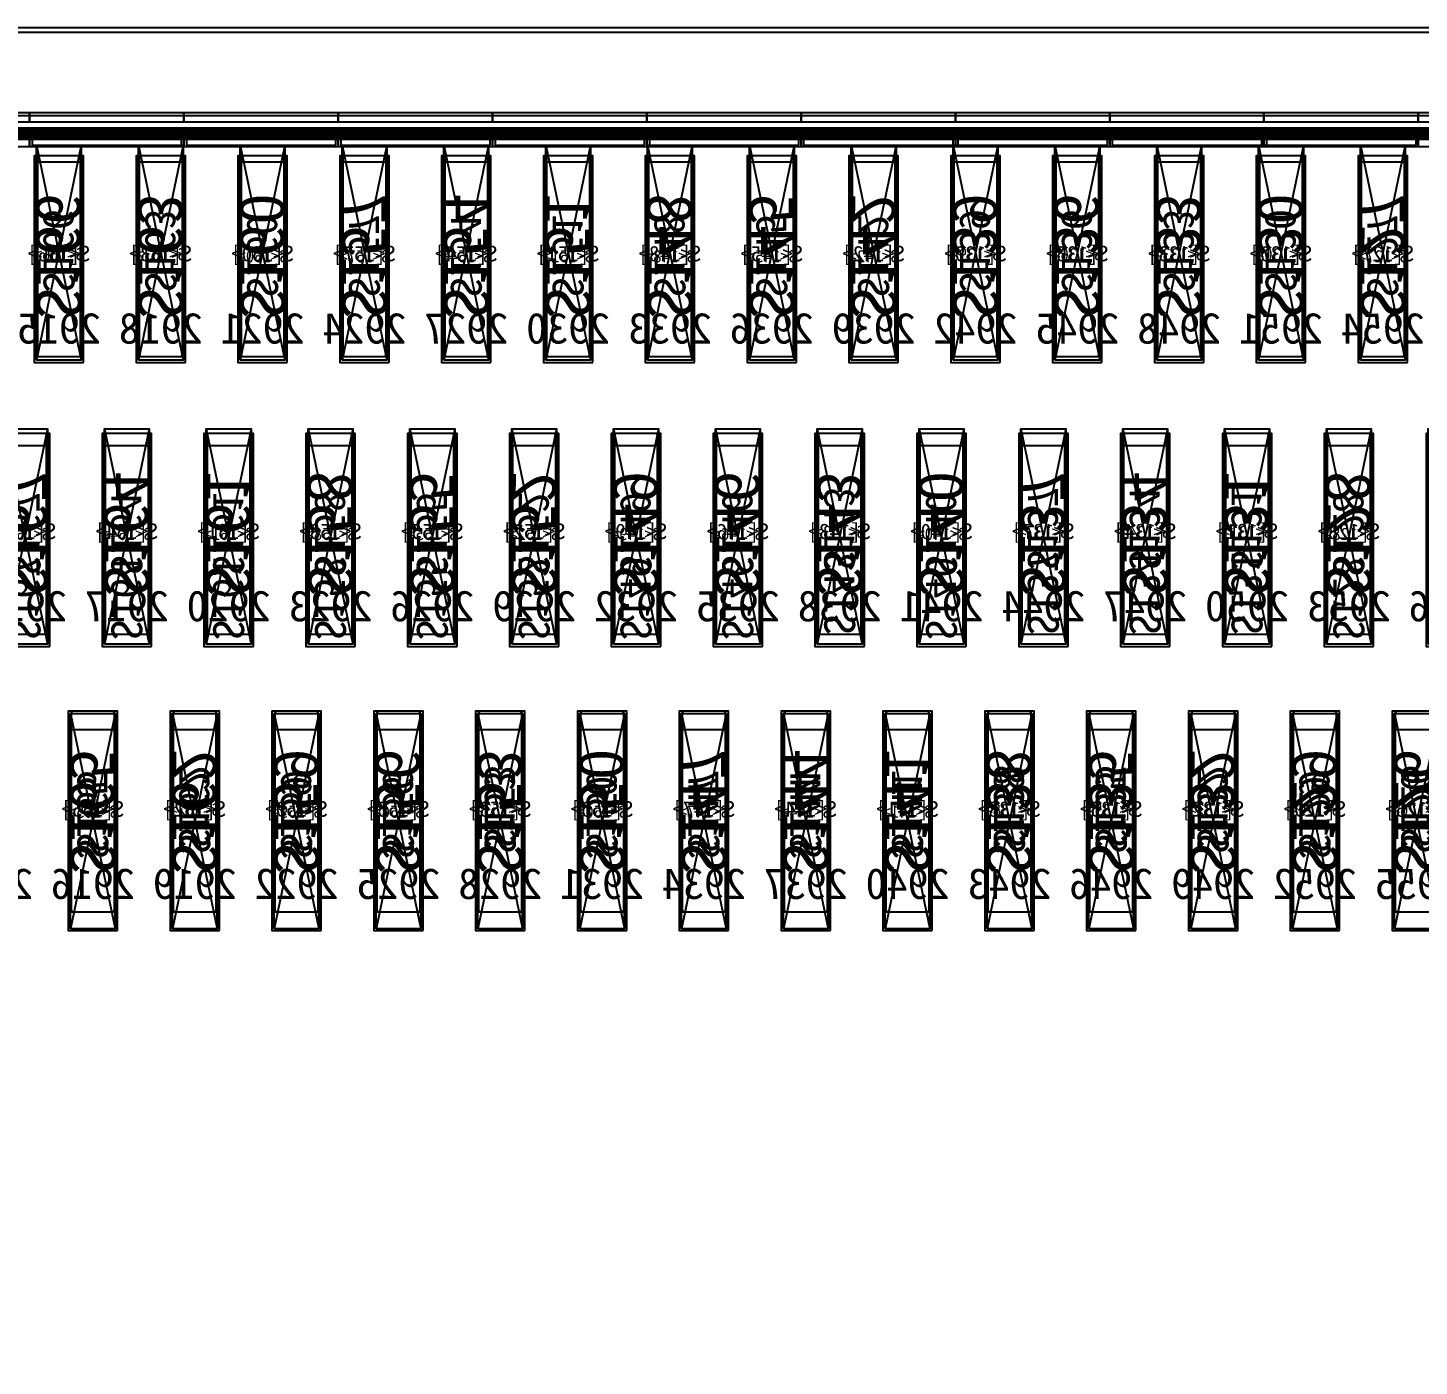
# Model space of a CAD drawing. Header units: millimetres. Extents: x 427 to 2444, y 137 to 817.
# Drawn here: x 1147.3462 to 1147.7971, y 301.2176 to 301.6514 of the extents above; entities that cross this region are included whole.
import ezdxf
from ezdxf.enums import TextEntityAlignment as Align

# ---------------------------------------------------------------- set-up
doc = ezdxf.new("R2010")
doc.units = ezdxf.units.MM
for name, color, linetype in [('L0', 211, 'Continuous'), ('L102', 91, 'Continuous'), ('L114', 213, 'Continuous'), ('L240', 60, 'Continuous'), ('L241', 200, 'Continuous'), ('L242', 51, 'Continuous'), ('L245', 53, 'Continuous'), ('L246', 93, 'Continuous'), ('L247', 13, 'Continuous'), ('L59', 140, 'Continuous'), ('L63', 4, 'Continuous'), ('L98', 150, 'Continuous')]:
    doc.layers.add(name, color=color, linetype=linetype)
doc.styles.add('txt', font='simhei.ttf')

# ---------------------------------------------------------------- blocks, each defined once
blk = doc.blocks.new('HX8394_F_PAD')
at = {"layer": 'L0'}
blk.add_lwpolyline([(-13.86, -0.4025), (-13.86, 0.4025), (13.86, 0.4025), (13.86, -0.4025), (-13.86, -0.4025)], close=True, dxfattribs=at)
at = {"layer": 'L241'}
blk.add_lwpolyline([(-13.9, -0.435), (-13.9, 0.435), (13.9, 0.435), (13.9, -0.435), (-13.9, -0.435)], close=True, dxfattribs=at)
at = {"layer": 'L242'}
for points in [[(-12.145, 0.3285), (-12.1465, 0.33), (-12.1465, 0.392), (-12.145, 0.3935), (-12.132, 0.3935), (-12.1305, 0.392), (-12.1305, 0.33), (-12.132, 0.3285), (-12.145, 0.3285)], [(-12.112, 0.3285), (-12.1135, 0.33), (-12.1135, 0.392), (-12.112, 0.3935), (-12.099, 0.3935), (-12.0975, 0.392), (-12.0975, 0.33), (-12.099, 0.3285), (-12.112, 0.3285)], [(-12.079, 0.3285), (-12.0805, 0.33), (-12.0805, 0.392), (-12.079, 0.3935), (-12.066, 0.3935), (-12.0645, 0.392), (-12.0645, 0.33), (-12.066, 0.3285), (-12.079, 0.3285)], [(-12.046, 0.3285), (-12.0475, 0.33), (-12.0475, 0.392), (-12.046, 0.3935), (-12.033, 0.3935), (-12.0315, 0.392), (-12.0315, 0.33), (-12.033, 0.3285), (-12.046, 0.3285)], [(-12.013, 0.3285), (-12.0145, 0.33), (-12.0145, 0.392), (-12.013, 0.3935), (-12, 0.3935), (-11.9985, 0.392), (-11.9985, 0.33), (-12, 0.3285), (-12.013, 0.3285)], [(-11.98, 0.3285), (-11.9815, 0.33), (-11.9815, 0.392), (-11.98, 0.3935), (-11.967, 0.3935), (-11.9655, 0.392), (-11.9655, 0.33), (-11.967, 0.3285), (-11.98, 0.3285)], [(-11.947, 0.3285), (-11.9485, 0.33), (-11.9485, 0.392), (-11.947, 0.3935), (-11.934, 0.3935), (-11.9325, 0.392), (-11.9325, 0.33), (-11.934, 0.3285), (-11.947, 0.3285)], [(-11.914, 0.3285), (-11.9155, 0.33), (-11.9155, 0.392), (-11.914, 0.3935), (-11.901, 0.3935), (-11.8995, 0.392), (-11.8995, 0.33), (-11.901, 0.3285), (-11.914, 0.3285)], [(-11.881, 0.3285), (-11.8825, 0.33), (-11.8825, 0.392), (-11.881, 0.3935), (-11.868, 0.3935), (-11.8665, 0.392), (-11.8665, 0.33), (-11.868, 0.3285), (-11.881, 0.3285)], [(-11.848, 0.3285), (-11.8495, 0.33), (-11.8495, 0.392), (-11.848, 0.3935), (-11.835, 0.3935), (-11.8335, 0.392), (-11.8335, 0.33), (-11.835, 0.3285), (-11.848, 0.3285)], [(-11.815, 0.3285), (-11.8165, 0.33), (-11.8165, 0.392), (-11.815, 0.3935), (-11.802, 0.3935), (-11.8005, 0.392), (-11.8005, 0.33), (-11.802, 0.3285), (-11.815, 0.3285)], [(-11.782, 0.3285), (-11.7835, 0.33), (-11.7835, 0.392), (-11.782, 0.3935), (-11.769, 0.3935), (-11.7675, 0.392), (-11.7675, 0.33), (-11.769, 0.3285), (-11.782, 0.3285)], [(-11.749, 0.3285), (-11.7505, 0.33), (-11.7505, 0.392), (-11.749, 0.3935), (-11.736, 0.3935), (-11.7345, 0.392), (-11.7345, 0.33), (-11.736, 0.3285), (-11.749, 0.3285)], [(-11.716, 0.3285), (-11.7175, 0.33), (-11.7175, 0.392), (-11.716, 0.3935), (-11.703, 0.3935), (-11.7015, 0.392), (-11.7015, 0.33), (-11.703, 0.3285), (-11.716, 0.3285)], [(-12.134, 0.2385), (-12.1355, 0.24), (-12.1355, 0.302), (-12.134, 0.3035), (-12.121, 0.3035), (-12.1195, 0.302), (-12.1195, 0.24), (-12.121, 0.2385), (-12.134, 0.2385)], [(-12.101, 0.2385), (-12.1025, 0.24), (-12.1025, 0.302), (-12.101, 0.3035), (-12.088, 0.3035), (-12.0865, 0.302), (-12.0865, 0.24), (-12.088, 0.2385), (-12.101, 0.2385)], [(-12.068, 0.2385), (-12.0695, 0.24), (-12.0695, 0.302), (-12.068, 0.3035), (-12.055, 0.3035), (-12.0535, 0.302), (-12.0535, 0.24), (-12.055, 0.2385), (-12.068, 0.2385)], [(-12.035, 0.2385), (-12.0365, 0.24), (-12.0365, 0.302), (-12.035, 0.3035), (-12.022, 0.3035), (-12.0205, 0.302), (-12.0205, 0.24), (-12.022, 0.2385), (-12.035, 0.2385)], [(-12.002, 0.2385), (-12.0035, 0.24), (-12.0035, 0.302), (-12.002, 0.3035), (-11.989, 0.3035), (-11.9875, 0.302), (-11.9875, 0.24), (-11.989, 0.2385), (-12.002, 0.2385)], [(-11.969, 0.2385), (-11.9705, 0.24), (-11.9705, 0.302), (-11.969, 0.3035), (-11.956, 0.3035), (-11.9545, 0.302), (-11.9545, 0.24), (-11.956, 0.2385), (-11.969, 0.2385)], [(-11.936, 0.2385), (-11.9375, 0.24), (-11.9375, 0.302), (-11.936, 0.3035), (-11.923, 0.3035), (-11.9215, 0.302), (-11.9215, 0.24), (-11.923, 0.2385), (-11.936, 0.2385)], [(-11.903, 0.2385), (-11.9045, 0.24), (-11.9045, 0.302), (-11.903, 0.3035), (-11.89, 0.3035), (-11.8885, 0.302), (-11.8885, 0.24), (-11.89, 0.2385), (-11.903, 0.2385)], [(-11.87, 0.2385), (-11.8715, 0.24), (-11.8715, 0.302), (-11.87, 0.3035), (-11.857, 0.3035), (-11.8555, 0.302), (-11.8555, 0.24), (-11.857, 0.2385), (-11.87, 0.2385)], [(-11.837, 0.2385), (-11.8385, 0.24), (-11.8385, 0.302), (-11.837, 0.3035), (-11.824, 0.3035), (-11.8225, 0.302), (-11.8225, 0.24), (-11.824, 0.2385), (-11.837, 0.2385)], [(-11.804, 0.2385), (-11.8055, 0.24), (-11.8055, 0.302), (-11.804, 0.3035), (-11.791, 0.3035), (-11.7895, 0.302), (-11.7895, 0.24), (-11.791, 0.2385), (-11.804, 0.2385)], [(-11.771, 0.2385), (-11.7725, 0.24), (-11.7725, 0.302), (-11.771, 0.3035), (-11.758, 0.3035), (-11.7565, 0.302), (-11.7565, 0.24), (-11.758, 0.2385), (-11.771, 0.2385)], [(-11.738, 0.2385), (-11.7395, 0.24), (-11.7395, 0.302), (-11.738, 0.3035), (-11.725, 0.3035), (-11.7235, 0.302), (-11.7235, 0.24), (-11.725, 0.2385), (-11.738, 0.2385)], [(-11.705, 0.2385), (-11.7065, 0.24), (-11.7065, 0.302), (-11.705, 0.3035), (-11.692, 0.3035), (-11.6905, 0.302), (-11.6905, 0.24), (-11.692, 0.2385), (-11.705, 0.2385)], [(-12.156, 0.1485), (-12.1575, 0.15), (-12.1575, 0.212), (-12.156, 0.2135), (-12.143, 0.2135), (-12.1415, 0.212), (-12.1415, 0.15), (-12.143, 0.1485), (-12.156, 0.1485)], [(-12.123, 0.1485), (-12.1245, 0.15), (-12.1245, 0.212), (-12.123, 0.2135), (-12.11, 0.2135), (-12.1085, 0.212), (-12.1085, 0.15), (-12.11, 0.1485), (-12.123, 0.1485)], [(-12.09, 0.1485), (-12.0915, 0.15), (-12.0915, 0.212), (-12.09, 0.2135), (-12.077, 0.2135), (-12.0755, 0.212), (-12.0755, 0.15), (-12.077, 0.1485), (-12.09, 0.1485)], [(-12.057, 0.1485), (-12.0585, 0.15), (-12.0585, 0.212), (-12.057, 0.2135), (-12.044, 0.2135), (-12.0425, 0.212), (-12.0425, 0.15), (-12.044, 0.1485), (-12.057, 0.1485)], [(-12.024, 0.1485), (-12.0255, 0.15), (-12.0255, 0.212), (-12.024, 0.2135), (-12.011, 0.2135), (-12.0095, 0.212), (-12.0095, 0.15), (-12.011, 0.1485), (-12.024, 0.1485)], [(-11.991, 0.1485), (-11.9925, 0.15), (-11.9925, 0.212), (-11.991, 0.2135), (-11.978, 0.2135), (-11.9765, 0.212), (-11.9765, 0.15), (-11.978, 0.1485), (-11.991, 0.1485)], [(-11.958, 0.1485), (-11.9595, 0.15), (-11.9595, 0.212), (-11.958, 0.2135), (-11.945, 0.2135), (-11.9435, 0.212), (-11.9435, 0.15), (-11.945, 0.1485), (-11.958, 0.1485)], [(-11.925, 0.1485), (-11.9265, 0.15), (-11.9265, 0.212), (-11.925, 0.2135), (-11.912, 0.2135), (-11.9105, 0.212), (-11.9105, 0.15), (-11.912, 0.1485), (-11.925, 0.1485)], [(-11.892, 0.1485), (-11.8935, 0.15), (-11.8935, 0.212), (-11.892, 0.2135), (-11.879, 0.2135), (-11.8775, 0.212), (-11.8775, 0.15), (-11.879, 0.1485), (-11.892, 0.1485)], [(-11.859, 0.1485), (-11.8605, 0.15), (-11.8605, 0.212), (-11.859, 0.2135), (-11.846, 0.2135), (-11.8445, 0.212), (-11.8445, 0.15), (-11.846, 0.1485), (-11.859, 0.1485)], [(-11.826, 0.1485), (-11.8275, 0.15), (-11.8275, 0.212), (-11.826, 0.2135), (-11.813, 0.2135), (-11.8115, 0.212), (-11.8115, 0.15), (-11.813, 0.1485), (-11.826, 0.1485)], [(-11.793, 0.1485), (-11.7945, 0.15), (-11.7945, 0.212), (-11.793, 0.2135), (-11.78, 0.2135), (-11.7785, 0.212), (-11.7785, 0.15), (-11.78, 0.1485), (-11.793, 0.1485)], [(-11.76, 0.1485), (-11.7615, 0.15), (-11.7615, 0.212), (-11.76, 0.2135), (-11.747, 0.2135), (-11.7455, 0.212), (-11.7455, 0.15), (-11.747, 0.1485), (-11.76, 0.1485)], [(-11.727, 0.1485), (-11.7285, 0.15), (-11.7285, 0.212), (-11.727, 0.2135), (-11.714, 0.2135), (-11.7125, 0.212), (-11.7125, 0.15), (-11.714, 0.1485), (-11.727, 0.1485)]]:
    blk.add_lwpolyline(points, close=True, dxfattribs=at)
at = {"layer": 'L247', "style": 'txt'}
for s, p in [('S130', (-12.1055, 0.362666)), ('S133', (-12.0725, 0.362666)), ('S136', (-12.0395, 0.362666)), ('S139', (-12.0065, 0.362666)), ('S163', (-11.7425, 0.362666)), ('S166', (-11.7095, 0.362666)), ('S127', (-12.1385, 0.361)), ('S142', (-11.9735, 0.361)), ('S145', (-11.9405, 0.361)), ('S148', (-11.9075, 0.361)), ('S151', (-11.8745, 0.361)), ('S154', (-11.8415, 0.361)), ('S157', (-11.8085, 0.361)), ('S160', (-11.7755, 0.361)), ('S131', (-12.0945, 0.272666)), ('S134', (-12.0615, 0.272666)), ('S137', (-12.0285, 0.272666)), ('S143', (-11.9625, 0.272666)), ('S164', (-11.7315, 0.271)), ('S128', (-12.1275, 0.271)), ('S140', (-11.9955, 0.271)), ('S146', (-11.9295, 0.271)), ('S149', (-11.8965, 0.271)), ('S152', (-11.8635, 0.271)), ('S155', (-11.8305, 0.271)), ('S158', (-11.7975, 0.271)), ('S161', (-11.7645, 0.271)), ('S167', (-11.6985, 0.271)), ('S126', (-12.1495, 0.182666)), ('S132', (-12.0835, 0.182666)), ('S135', (-12.0505, 0.182666)), ('S138', (-12.0175, 0.182666)), ('S141', (-11.9845, 0.181)), ('S144', (-11.9515, 0.181)), ('S147', (-11.9185, 0.181)), ('S150', (-11.8855, 0.181)), ('S153', (-11.8525, 0.182666)), ('S156', (-11.8195, 0.181)), ('S162', (-11.7535, 0.182666)), ('S129', (-12.1165, 0.181)), ('S159', (-11.7865, 0.181)), ('S165', (-11.7205, 0.181))]:
    blk.add_text(s, height=0.01, rotation=90, dxfattribs=at).set_placement(p, align=Align.MIDDLE_CENTER)
blk = doc.blocks.new('NTBUMP_65X16')
at = {"layer": 'L242'}
blk.add_lwpolyline([(-0.008, -0.0325), (-0.008, 0.0325), (0.008, 0.0325), (0.008, -0.0325), (-0.008, -0.0325)], close=True, dxfattribs=at)
blk = doc.blocks.new('ILI9881C_AA_NTBUMP_PM_875UM')
at = {"layer": 'L241'}
blk.add_lwpolyline([(-13.92, -0.4375), (-13.92, 0.4375), (13.92, 0.4375), (13.92, -0.4375), (-13.92, -0.4375)], close=True, dxfattribs=at)
at = {"rotation": 180}
for p in [(-12.1385, 0.365), (-12.1055, 0.365), (-12.0725, 0.365), (-12.0395, 0.365), (-12.0065, 0.365), (-11.9735, 0.365), (-11.9405, 0.365), (-11.9075, 0.365), (-11.8745, 0.365), (-11.8415, 0.365), (-11.8085, 0.365), (-11.7755, 0.365), (-11.7425, 0.365), (-11.7095, 0.365), (-12.1275, 0.275), (-12.0945, 0.275), (-12.0615, 0.275), (-12.0285, 0.275), (-11.9955, 0.275), (-11.9625, 0.275), (-11.9295, 0.275), (-11.8965, 0.275), (-11.8635, 0.275), (-11.8305, 0.275), (-11.7975, 0.275), (-11.7645, 0.275), (-11.7315, 0.275), (-11.6985, 0.275), (-12.1495, 0.185), (-12.1165, 0.185), (-12.0835, 0.185), (-12.0505, 0.185), (-12.0175, 0.185), (-11.9845, 0.185), (-11.9515, 0.185), (-11.9185, 0.185), (-11.8855, 0.185), (-11.8525, 0.185), (-11.8195, 0.185), (-11.7865, 0.185), (-11.7535, 0.185), (-11.7205, 0.185)]:
    blk.add_blockref('NTBUMP_65X16', p, dxfattribs=at)
at = {"layer": 'L246', "style": 'txt'}
for s, p in [('S127', (-12.1385, 0.365)), ('S130', (-12.1055, 0.365)), ('S133', (-12.0725, 0.365)), ('S136', (-12.0395, 0.365)), ('S139', (-12.0065, 0.365)), ('S142', (-11.9735, 0.365)), ('S145', (-11.9405, 0.365)), ('S148', (-11.9075, 0.365)), ('S151', (-11.8745, 0.365)), ('S154', (-11.8415, 0.365)), ('S157', (-11.8085, 0.365)), ('S160', (-11.7755, 0.365)), ('S163', (-11.7425, 0.365)), ('S166', (-11.7095, 0.365)), ('S128', (-12.1275, 0.275)), ('S131', (-12.0945, 0.275)), ('S134', (-12.0615, 0.275)), ('S137', (-12.0285, 0.275)), ('S140', (-11.9955, 0.275)), ('S143', (-11.9625, 0.275)), ('S146', (-11.9295, 0.275)), ('S149', (-11.8965, 0.275)), ('S152', (-11.8635, 0.275)), ('S155', (-11.8305, 0.275)), ('S158', (-11.7975, 0.275)), ('S161', (-11.7645, 0.275)), ('S164', (-11.7315, 0.275)), ('S167', (-11.6985, 0.275)), ('S126', (-12.1495, 0.185)), ('S129', (-12.1165, 0.185)), ('S132', (-12.0835, 0.185)), ('S135', (-12.0505, 0.185)), ('S138', (-12.0175, 0.185)), ('S141', (-11.9845, 0.185)), ('S144', (-11.9515, 0.185)), ('S147', (-11.9185, 0.185)), ('S150', (-11.8855, 0.185)), ('S153', (-11.8525, 0.185)), ('S156', (-11.8195, 0.185)), ('S159', (-11.7865, 0.185)), ('S162', (-11.7535, 0.185)), ('S165', (-11.7205, 0.185))]:
    blk.add_text(s, height=0.015, rotation=90, dxfattribs=at).set_placement(p, align=Align.MIDDLE_CENTER)
for s, p in [('2954', (-12.1385, 0.341666)), ('2951', (-12.1055, 0.341666)), ('2948', (-12.0725, 0.341666)), ('2945', (-12.0395, 0.341666)), ('2942', (-12.0065, 0.341666)), ('2939', (-11.9735, 0.341666)), ('2936', (-11.9405, 0.341666)), ('2933', (-11.9075, 0.341666)), ('2930', (-11.8745, 0.341666)), ('2927', (-11.8415, 0.341666)), ('2924', (-11.8085, 0.341666)), ('2921', (-11.7755, 0.341666)), ('2918', (-11.7425, 0.341666)), ('2915', (-11.7095, 0.341666)), ('2956', (-12.1605, 0.251666)), ('2953', (-12.1275, 0.251666)), ('2950', (-12.0945, 0.251666)), ('2947', (-12.0615, 0.251666)), ('2944', (-12.0285, 0.251666)), ('2941', (-11.9955, 0.251666)), ('2938', (-11.9625, 0.251666)), ('2935', (-11.9295, 0.251666)), ('2932', (-11.8965, 0.251666)), ('2929', (-11.8635, 0.251666)), ('2926', (-11.8305, 0.251666)), ('2923', (-11.7975, 0.251666)), ('2920', (-11.7645, 0.251666)), ('2917', (-11.7315, 0.251666)), ('2914', (-11.6985, 0.251666)), ('2955', (-12.1495, 0.161666)), ('2952', (-12.1165, 0.161666)), ('2949', (-12.0835, 0.161666)), ('2946', (-12.0505, 0.161666)), ('2943', (-12.0175, 0.161666)), ('2940', (-11.9845, 0.161666)), ('2937', (-11.9515, 0.161666)), ('2934', (-11.9185, 0.161666)), ('2931', (-11.8855, 0.161666)), ('2928', (-11.8525, 0.161666)), ('2925', (-11.8195, 0.161666)), ('2922', (-11.7865, 0.161666)), ('2919', (-11.7535, 0.161666)), ('2916', (-11.7205, 0.161666)), ('2913', (-11.6875, 0.161666))]:
    blk.add_text(s, height=0.01, dxfattribs=at).set_placement(p, align=Align.MIDDLE_CENTER)
blk = doc.blocks.new('OUT_3BUMP')
at = {"layer": 'L242'}
for points in [[(0, 0.206), (0, 0.271), (0.016, 0.271), (0.016, 0.206), (0, 0.206)], [(0.011, 0.116), (0.011, 0.181), (0.027, 0.181), (0.027, 0.116), (0.011, 0.116)], [(0.022, 0.026), (0.022, 0.091), (0.038, 0.091), (0.038, 0.026), (0.022, 0.026)]]:
    blk.add_lwpolyline(points, close=True, dxfattribs=at)
blk = doc.blocks.new('JD9365Z_PAD_20170829_Y880')
at = {"layer": 'L241'}
blk.add_lwpolyline([(-13.95, -0.41), (-13.95, 0.41), (13.95, 0.41), (13.95, -0.41), (-13.95, -0.41)], close=True, dxfattribs=at)
at = {"row_count": 1, "column_count": 372, "row_spacing": 0.245, "column_spacing": 0.033}
blk.add_blockref('OUT_3BUMP', (-13.6645, 0.13), dxfattribs=at)
at = {"layer": 'L240', "style": 'txt'}
for s, p in [('S[127]', (-12.1385, 0.369333)), ('S[130]', (-12.1055, 0.369333)), ('S[133]', (-12.0725, 0.369333)), ('S[136]', (-12.0395, 0.369333)), ('S[139]', (-12.0065, 0.369333)), ('S[142]', (-11.9735, 0.369333)), ('S[145]', (-11.9405, 0.369333)), ('S[148]', (-11.9075, 0.369333)), ('S[151]', (-11.8745, 0.369333)), ('S[154]', (-11.8415, 0.369333)), ('S[157]', (-11.8085, 0.369333)), ('S[160]', (-11.7755, 0.369333)), ('S[163]', (-11.7425, 0.369333)), ('S[166]', (-11.7095, 0.369333)), ('S[128]', (-12.1275, 0.279333)), ('S[131]', (-12.0945, 0.279333)), ('S[134]', (-12.0615, 0.279333)), ('S[137]', (-12.0285, 0.279333)), ('S[140]', (-11.9955, 0.279333)), ('S[143]', (-11.9625, 0.279333)), ('S[146]', (-11.9295, 0.279333)), ('S[149]', (-11.8965, 0.279333)), ('S[152]', (-11.8635, 0.279333)), ('S[155]', (-11.8305, 0.279333)), ('S[158]', (-11.7975, 0.279333)), ('S[161]', (-11.7645, 0.279333)), ('S[164]', (-11.7315, 0.279333)), ('S[167]', (-11.6985, 0.279333)), ('S[126]', (-12.1495, 0.189333)), ('S[129]', (-12.1165, 0.189333)), ('S[132]', (-12.0835, 0.189333)), ('S[135]', (-12.0505, 0.189333)), ('S[138]', (-12.0175, 0.189333)), ('S[141]', (-11.9845, 0.189333)), ('S[144]', (-11.9515, 0.189333)), ('S[147]', (-11.9185, 0.189333)), ('S[150]', (-11.8855, 0.189333)), ('S[153]', (-11.8525, 0.189333)), ('S[156]', (-11.8195, 0.189333)), ('S[159]', (-11.7865, 0.189333)), ('S[162]', (-11.7535, 0.189333)), ('S[165]', (-11.7205, 0.189333))]:
    blk.add_text(s, height=0.005, dxfattribs=at).set_placement(p, align=Align.MIDDLE_CENTER)
blk = doc.blocks.new('NV3052C3P_BUMP_ORI_20190911')
at = {"layer": 'L241'}
blk.add_lwpolyline([(-13.8, -0.398), (-13.8, 0.398), (13.8, 0.398), (13.8, -0.398), (-13.8, -0.398)], close=True, dxfattribs=at)
at = {"layer": 'L242'}
for points in [[(-12.1465, 0.32), (-12.1465, 0.385), (-12.1305, 0.385), (-12.1305, 0.32), (-12.1465, 0.32)], [(-12.1135, 0.32), (-12.1135, 0.385), (-12.0975, 0.385), (-12.0975, 0.32), (-12.1135, 0.32)], [(-12.0805, 0.32), (-12.0805, 0.385), (-12.0645, 0.385), (-12.0645, 0.32), (-12.0805, 0.32)], [(-12.0475, 0.32), (-12.0475, 0.385), (-12.0315, 0.385), (-12.0315, 0.32), (-12.0475, 0.32)], [(-12.0145, 0.32), (-12.0145, 0.385), (-11.9985, 0.385), (-11.9985, 0.32), (-12.0145, 0.32)], [(-11.9815, 0.32), (-11.9815, 0.385), (-11.9655, 0.385), (-11.9655, 0.32), (-11.9815, 0.32)], [(-11.9485, 0.32), (-11.9485, 0.385), (-11.9325, 0.385), (-11.9325, 0.32), (-11.9485, 0.32)], [(-11.9155, 0.32), (-11.9155, 0.385), (-11.8995, 0.385), (-11.8995, 0.32), (-11.9155, 0.32)], [(-11.8825, 0.32), (-11.8825, 0.385), (-11.8665, 0.385), (-11.8665, 0.32), (-11.8825, 0.32)], [(-11.8495, 0.32), (-11.8495, 0.385), (-11.8335, 0.385), (-11.8335, 0.32), (-11.8495, 0.32)], [(-11.8165, 0.32), (-11.8165, 0.385), (-11.8005, 0.385), (-11.8005, 0.32), (-11.8165, 0.32)], [(-11.7835, 0.32), (-11.7835, 0.385), (-11.7675, 0.385), (-11.7675, 0.32), (-11.7835, 0.32)], [(-11.7505, 0.32), (-11.7505, 0.385), (-11.7345, 0.385), (-11.7345, 0.32), (-11.7505, 0.32)], [(-11.7175, 0.32), (-11.7175, 0.385), (-11.7015, 0.385), (-11.7015, 0.32), (-11.7175, 0.32)], [(-12.1355, 0.23), (-12.1355, 0.295), (-12.1195, 0.295), (-12.1195, 0.23), (-12.1355, 0.23)], [(-12.1025, 0.23), (-12.1025, 0.295), (-12.0865, 0.295), (-12.0865, 0.23), (-12.1025, 0.23)], [(-12.0695, 0.23), (-12.0695, 0.295), (-12.0535, 0.295), (-12.0535, 0.23), (-12.0695, 0.23)], [(-12.0365, 0.23), (-12.0365, 0.295), (-12.0205, 0.295), (-12.0205, 0.23), (-12.0365, 0.23)], [(-12.0035, 0.23), (-12.0035, 0.295), (-11.9875, 0.295), (-11.9875, 0.23), (-12.0035, 0.23)], [(-11.9705, 0.23), (-11.9705, 0.295), (-11.9545, 0.295), (-11.9545, 0.23), (-11.9705, 0.23)], [(-11.9375, 0.23), (-11.9375, 0.295), (-11.9215, 0.295), (-11.9215, 0.23), (-11.9375, 0.23)], [(-11.9045, 0.23), (-11.9045, 0.295), (-11.8885, 0.295), (-11.8885, 0.23), (-11.9045, 0.23)], [(-11.8715, 0.23), (-11.8715, 0.295), (-11.8555, 0.295), (-11.8555, 0.23), (-11.8715, 0.23)], [(-11.8385, 0.23), (-11.8385, 0.295), (-11.8225, 0.295), (-11.8225, 0.23), (-11.8385, 0.23)], [(-11.8055, 0.23), (-11.8055, 0.295), (-11.7895, 0.295), (-11.7895, 0.23), (-11.8055, 0.23)], [(-11.7725, 0.23), (-11.7725, 0.295), (-11.7565, 0.295), (-11.7565, 0.23), (-11.7725, 0.23)], [(-11.7395, 0.23), (-11.7395, 0.295), (-11.7235, 0.295), (-11.7235, 0.23), (-11.7395, 0.23)], [(-11.7065, 0.23), (-11.7065, 0.295), (-11.6905, 0.295), (-11.6905, 0.23), (-11.7065, 0.23)], [(-12.1575, 0.14), (-12.1575, 0.205), (-12.1415, 0.205), (-12.1415, 0.14), (-12.1575, 0.14)], [(-12.1245, 0.14), (-12.1245, 0.205), (-12.1085, 0.205), (-12.1085, 0.14), (-12.1245, 0.14)], [(-12.0915, 0.14), (-12.0915, 0.205), (-12.0755, 0.205), (-12.0755, 0.14), (-12.0915, 0.14)], [(-12.0585, 0.14), (-12.0585, 0.205), (-12.0425, 0.205), (-12.0425, 0.14), (-12.0585, 0.14)], [(-12.0255, 0.14), (-12.0255, 0.205), (-12.0095, 0.205), (-12.0095, 0.14), (-12.0255, 0.14)], [(-11.9925, 0.14), (-11.9925, 0.205), (-11.9765, 0.205), (-11.9765, 0.14), (-11.9925, 0.14)], [(-11.9595, 0.14), (-11.9595, 0.205), (-11.9435, 0.205), (-11.9435, 0.14), (-11.9595, 0.14)], [(-11.9265, 0.14), (-11.9265, 0.205), (-11.9105, 0.205), (-11.9105, 0.14), (-11.9265, 0.14)], [(-11.8935, 0.14), (-11.8935, 0.205), (-11.8775, 0.205), (-11.8775, 0.14), (-11.8935, 0.14)], [(-11.8605, 0.14), (-11.8605, 0.205), (-11.8445, 0.205), (-11.8445, 0.14), (-11.8605, 0.14)], [(-11.8275, 0.14), (-11.8275, 0.205), (-11.8115, 0.205), (-11.8115, 0.14), (-11.8275, 0.14)], [(-11.7945, 0.14), (-11.7945, 0.205), (-11.7785, 0.205), (-11.7785, 0.14), (-11.7945, 0.14)], [(-11.7615, 0.14), (-11.7615, 0.205), (-11.7455, 0.205), (-11.7455, 0.14), (-11.7615, 0.14)], [(-11.7285, 0.14), (-11.7285, 0.205), (-11.7125, 0.205), (-11.7125, 0.14), (-11.7285, 0.14)]]:
    blk.add_lwpolyline(points, close=True, dxfattribs=at)
at = {"layer": 'L245', "style": 'txt'}
for s, p in [('S<127>', (-12.138527, 0.353333)), ('S<130>', (-12.105527, 0.353333)), ('S<133>', (-12.072527, 0.353333)), ('S<136>', (-12.039527, 0.353333)), ('S<139>', (-12.006527, 0.353333)), ('S<142>', (-11.973527, 0.353333)), ('S<145>', (-11.940527, 0.353333)), ('S<148>', (-11.907527, 0.353333)), ('S<151>', (-11.874527, 0.353333)), ('S<154>', (-11.841527, 0.353333)), ('S<157>', (-11.808527, 0.353333)), ('S<160>', (-11.775527, 0.353333)), ('S<163>', (-11.742527, 0.353333)), ('S<166>', (-11.709527, 0.353333)), ('S<128>', (-12.127527, 0.263333)), ('S<131>', (-12.094527, 0.263333)), ('S<134>', (-12.061527, 0.263333)), ('S<137>', (-12.028527, 0.263333)), ('S<140>', (-11.995527, 0.263333)), ('S<143>', (-11.962527, 0.263333)), ('S<146>', (-11.929527, 0.263333)), ('S<149>', (-11.896527, 0.263333)), ('S<152>', (-11.863527, 0.263333)), ('S<155>', (-11.830527, 0.263333)), ('S<158>', (-11.797527, 0.263333)), ('S<161>', (-11.764527, 0.263333)), ('S<164>', (-11.731527, 0.263333)), ('S<167>', (-11.698527, 0.263333)), ('S<126>', (-12.149527, 0.173333)), ('S<129>', (-12.116527, 0.173333)), ('S<132>', (-12.083527, 0.173333)), ('S<135>', (-12.050527, 0.173333)), ('S<138>', (-12.017527, 0.173333)), ('S<141>', (-11.984527, 0.173333)), ('S<144>', (-11.951527, 0.173333)), ('S<147>', (-11.918527, 0.173333)), ('S<150>', (-11.885527, 0.173333)), ('S<153>', (-11.852527, 0.173333)), ('S<156>', (-11.819527, 0.173333)), ('S<159>', (-11.786527, 0.173333)), ('S<162>', (-11.753527, 0.173333)), ('S<165>', (-11.720527, 0.173333))]:
    blk.add_text(s, height=0.005, dxfattribs=at).set_placement(p, align=Align.MIDDLE_CENTER)
blk = doc.blocks.new('BUMP_14_65')
at = {"layer": 'L242'}
blk.add_lwpolyline([(-0.007, -0.022), (-0.007, 0.043), (0.007, 0.043), (0.007, -0.022), (-0.007, -0.022)], close=True, dxfattribs=at)
blk = doc.blocks.new('FL11283_A_OTHER')
at = {"layer": 'L102'}
blk.add_lwpolyline([(-13.86, 0), (-13.86, 0.41), (0, 0.41), (0, 0), (-13.86, 0)], close=True, dxfattribs=at)
at = {"layer": 'L241'}
blk.add_lwpolyline([(-13.86, -0.41), (-13.86, 0.41), (13.86, 0.41), (13.86, 0.404), (-13.854, 0.404), (-13.854, -0.404), (13.854, -0.404), (13.854, 0.404), (13.86, 0.404), (13.86, -0.41), (-13.86, -0.41)], close=True, dxfattribs=at)
at = {"layer": 'L59'}
blk.add_lwpolyline([(-13.86, -0.41), (-13.86, 0.41), (13.86, 0.41), (13.86, -0.41), (-13.86, -0.41)], close=True, dxfattribs=at)
for p in [(-12.1385, 0.358), (-12.1055, 0.358), (-12.0725, 0.358), (-12.0395, 0.358), (-12.0065, 0.358), (-11.9735, 0.358), (-11.9405, 0.358), (-11.9075, 0.358), (-11.8745, 0.358), (-11.8415, 0.358), (-11.8085, 0.358), (-11.7755, 0.358), (-11.7425, 0.358), (-11.7095, 0.358), (-12.1275, 0.268), (-12.0945, 0.268), (-12.0615, 0.268), (-12.0285, 0.268), (-11.9955, 0.268), (-11.9625, 0.268), (-11.9295, 0.268), (-11.8965, 0.268), (-11.8635, 0.268), (-11.8305, 0.268), (-11.7975, 0.268), (-11.7645, 0.268), (-11.7315, 0.268), (-11.6985, 0.268), (-12.1495, 0.178), (-12.1165, 0.178), (-12.0835, 0.178), (-12.0505, 0.178), (-12.0175, 0.178), (-11.9845, 0.178), (-11.9515, 0.178), (-11.9185, 0.178), (-11.8855, 0.178), (-11.8525, 0.178), (-11.8195, 0.178), (-11.7865, 0.178), (-11.7535, 0.178), (-11.7205, 0.178)]:
    blk.add_blockref('BUMP_14_65', p)
at = {"layer": 'L102', "style": 'txt'}
for s, p in [('S127', (-12.1385, 0.3685)), ('S130', (-12.1055, 0.370166)), ('S133', (-12.0725, 0.370166)), ('S136', (-12.0395, 0.370166)), ('S139', (-12.0065, 0.370166)), ('S142', (-11.9735, 0.3685)), ('S145', (-11.9405, 0.3685)), ('S148', (-11.9075, 0.3685)), ('S151', (-11.8745, 0.3685)), ('S154', (-11.8415, 0.3685)), ('S157', (-11.8085, 0.3685)), ('S160', (-11.7755, 0.3685)), ('S163', (-11.7425, 0.370166)), ('S166', (-11.7095, 0.370166)), ('S131', (-12.0945, 0.259166)), ('S134', (-12.0615, 0.259166)), ('S137', (-12.0285, 0.259166)), ('S143', (-11.9625, 0.259166)), ('S164', (-11.7315, 0.2575)), ('S128', (-12.1275, 0.2575)), ('S140', (-11.9955, 0.2575)), ('S146', (-11.9295, 0.2575)), ('S149', (-11.8965, 0.2575)), ('S152', (-11.8635, 0.2575)), ('S155', (-11.8305, 0.2575)), ('S158', (-11.7975, 0.2575)), ('S161', (-11.7645, 0.2575)), ('S167', (-11.6985, 0.2575)), ('S126', (-12.1495, 0.188166)), ('S129', (-12.1165, 0.1865)), ('S132', (-12.0835, 0.188166)), ('S135', (-12.0505, 0.188166)), ('S138', (-12.0175, 0.188166)), ('S141', (-11.9845, 0.1865)), ('S144', (-11.9515, 0.1865)), ('S147', (-11.9185, 0.1865)), ('S150', (-11.8855, 0.1865)), ('S153', (-11.8525, 0.188166)), ('S156', (-11.8195, 0.1865)), ('S159', (-11.7865, 0.1865)), ('S162', (-11.7535, 0.188166)), ('S165', (-11.7205, 0.1865))]:
    blk.add_text(s, height=0.01, rotation=90, dxfattribs=at).set_placement(p, align=Align.MIDDLE_CENTER)
blk = doc.blocks.new('GC9702_LCDPAD_BUMP')
at = {"layer": 'L242'}
blk.add_lwpolyline([(-0.008, -0.0325), (-0.008, 0.0325), (0.008, 0.0325), (0.008, -0.0325), (-0.008, -0.0325)], close=True, dxfattribs=at)
blk = doc.blocks.new('GC9702_BUMP_NOCOMPENSATION')
at = {"layer": 'L114', "const_width": 0.004}
for points in [[(-12.2, 0.378), (-12.15, 0.378)], [(-12.2, 0.378), (-12.15, 0.378)], [(-12.2, 0.378), (-12.15, 0.378)], [(-12.2, 0.378), (-12.15, 0.378)], [(-12.15, 0.378), (-12.1, 0.378)], [(-12.15, 0.378), (-12.1, 0.378)], [(-12.15, 0.378), (-12.1, 0.378)], [(-12.15, 0.378), (-12.1, 0.378)], [(-12.1, 0.378), (-12.05, 0.378)], [(-12.1, 0.378), (-12.05, 0.378)], [(-12.1, 0.378), (-12.05, 0.378)], [(-12.1, 0.378), (-12.05, 0.378)], [(-12.05, 0.378), (-12, 0.378)], [(-12.05, 0.378), (-12, 0.378)], [(-12.05, 0.378), (-12, 0.378)], [(-12.05, 0.378), (-12, 0.378)], [(-12, 0.378), (-11.95, 0.378)], [(-12, 0.378), (-11.95, 0.378)], [(-12, 0.378), (-11.95, 0.378)], [(-12, 0.378), (-11.95, 0.378)], [(-11.95, 0.378), (-11.9, 0.378)], [(-11.95, 0.378), (-11.9, 0.378)], [(-11.95, 0.378), (-11.9, 0.378)], [(-11.95, 0.378), (-11.9, 0.378)], [(-11.9, 0.378), (-11.85, 0.378)], [(-11.9, 0.378), (-11.85, 0.378)], [(-11.9, 0.378), (-11.85, 0.378)], [(-11.9, 0.378), (-11.85, 0.378)], [(-11.85, 0.378), (-11.8, 0.378)], [(-11.85, 0.378), (-11.8, 0.378)], [(-11.85, 0.378), (-11.8, 0.378)], [(-11.85, 0.378), (-11.8, 0.378)], [(-11.8, 0.378), (-11.75, 0.378)], [(-11.8, 0.378), (-11.75, 0.378)], [(-11.8, 0.378), (-11.75, 0.378)], [(-11.8, 0.378), (-11.75, 0.378)], [(-11.75, 0.378), (-11.7, 0.378)], [(-11.75, 0.378), (-11.7, 0.378)], [(-11.75, 0.378), (-11.7, 0.378)], [(-11.75, 0.378), (-11.7, 0.378)], [(-11.7, 0.378), (-11.65, 0.378)], [(-11.7, 0.378), (-11.65, 0.378)], [(-11.7, 0.378), (-11.65, 0.378)], [(-11.7, 0.378), (-11.65, 0.378)]]:
    blk.add_lwpolyline(points, dxfattribs=at)
at = {"layer": 'L114'}
for points in [[(-12.2, 0.374), (-12.2, 0.38), (-12.15, 0.38), (-12.15, 0.374), (-12.2, 0.374)], [(-12.2, 0.374), (-12.2, 0.38), (-12.15, 0.38), (-12.15, 0.374), (-12.2, 0.374)], [(-12.15, 0.374), (-12.15, 0.38), (-12.1, 0.38), (-12.1, 0.374), (-12.15, 0.374)], [(-12.15, 0.374), (-12.15, 0.38), (-12.1, 0.38), (-12.1, 0.374), (-12.15, 0.374)], [(-12.14926, 0.37443), (-12.14926, 0.379), (-12.10082, 0.379), (-12.10082, 0.37443), (-12.14926, 0.37443)], [(-12.14926, 0.37443), (-12.14926, 0.379), (-12.10082, 0.379), (-12.10082, 0.37443), (-12.14926, 0.37443)], [(-12.1, 0.374), (-12.1, 0.38), (-12.05, 0.38), (-12.05, 0.374), (-12.1, 0.374)], [(-12.1, 0.374), (-12.1, 0.38), (-12.05, 0.38), (-12.05, 0.374), (-12.1, 0.374)], [(-12.09926, 0.37443), (-12.09926, 0.379), (-12.05082, 0.379), (-12.05082, 0.37443), (-12.09926, 0.37443)], [(-12.09926, 0.37443), (-12.09926, 0.379), (-12.05082, 0.379), (-12.05082, 0.37443), (-12.09926, 0.37443)], [(-12.05, 0.374), (-12.05, 0.38), (-12, 0.38), (-12, 0.374), (-12.05, 0.374)], [(-12.05, 0.374), (-12.05, 0.38), (-12, 0.38), (-12, 0.374), (-12.05, 0.374)], [(-12.04926, 0.37443), (-12.04926, 0.379), (-12.00082, 0.379), (-12.00082, 0.37443), (-12.04926, 0.37443)], [(-12.04926, 0.37443), (-12.04926, 0.379), (-12.00082, 0.379), (-12.00082, 0.37443), (-12.04926, 0.37443)], [(-12, 0.374), (-12, 0.38), (-11.95, 0.38), (-11.95, 0.374), (-12, 0.374)], [(-12, 0.374), (-12, 0.38), (-11.95, 0.38), (-11.95, 0.374), (-12, 0.374)], [(-11.99926, 0.37443), (-11.99926, 0.379), (-11.95082, 0.379), (-11.95082, 0.37443), (-11.99926, 0.37443)], [(-11.99926, 0.37443), (-11.99926, 0.379), (-11.95082, 0.379), (-11.95082, 0.37443), (-11.99926, 0.37443)], [(-11.95, 0.374), (-11.95, 0.38), (-11.9, 0.38), (-11.9, 0.374), (-11.95, 0.374)], [(-11.95, 0.374), (-11.95, 0.38), (-11.9, 0.38), (-11.9, 0.374), (-11.95, 0.374)], [(-11.94926, 0.37443), (-11.94926, 0.379), (-11.90082, 0.379), (-11.90082, 0.37443), (-11.94926, 0.37443)], [(-11.94926, 0.37443), (-11.94926, 0.379), (-11.90082, 0.379), (-11.90082, 0.37443), (-11.94926, 0.37443)], [(-11.9, 0.374), (-11.9, 0.38), (-11.85, 0.38), (-11.85, 0.374), (-11.9, 0.374)], [(-11.9, 0.374), (-11.9, 0.38), (-11.85, 0.38), (-11.85, 0.374), (-11.9, 0.374)], [(-11.89926, 0.37443), (-11.89926, 0.379), (-11.85082, 0.379), (-11.85082, 0.37443), (-11.89926, 0.37443)], [(-11.89926, 0.37443), (-11.89926, 0.379), (-11.85082, 0.379), (-11.85082, 0.37443), (-11.89926, 0.37443)], [(-11.85, 0.374), (-11.85, 0.38), (-11.8, 0.38), (-11.8, 0.374), (-11.85, 0.374)], [(-11.85, 0.374), (-11.85, 0.38), (-11.8, 0.38), (-11.8, 0.374), (-11.85, 0.374)], [(-11.84926, 0.37443), (-11.84926, 0.379), (-11.80082, 0.379), (-11.80082, 0.37443), (-11.84926, 0.37443)], [(-11.84926, 0.37443), (-11.84926, 0.379), (-11.80082, 0.379), (-11.80082, 0.37443), (-11.84926, 0.37443)], [(-11.8, 0.374), (-11.8, 0.38), (-11.75, 0.38), (-11.75, 0.374), (-11.8, 0.374)], [(-11.8, 0.374), (-11.8, 0.38), (-11.75, 0.38), (-11.75, 0.374), (-11.8, 0.374)], [(-11.79926, 0.37443), (-11.79926, 0.379), (-11.75082, 0.379), (-11.75082, 0.37443), (-11.79926, 0.37443)], [(-11.79926, 0.37443), (-11.79926, 0.379), (-11.75082, 0.379), (-11.75082, 0.37443), (-11.79926, 0.37443)], [(-11.75, 0.374), (-11.75, 0.38), (-11.7, 0.38), (-11.7, 0.374), (-11.75, 0.374)], [(-11.75, 0.374), (-11.75, 0.38), (-11.7, 0.38), (-11.7, 0.374), (-11.75, 0.374)], [(-11.74926, 0.37443), (-11.74926, 0.379), (-11.70082, 0.379), (-11.70082, 0.37443), (-11.74926, 0.37443)], [(-11.74926, 0.37443), (-11.74926, 0.379), (-11.70082, 0.379), (-11.70082, 0.37443), (-11.74926, 0.37443)], [(-11.7, 0.374), (-11.7, 0.38), (-11.65, 0.38), (-11.65, 0.374), (-11.7, 0.374)], [(-11.7, 0.374), (-11.7, 0.38), (-11.65, 0.38), (-11.65, 0.374), (-11.7, 0.374)]]:
    blk.add_lwpolyline(points, close=True, dxfattribs=at)
at = {"layer": 'L241'}
for points in [[(-12.2, 0.382), (-12.2, 0.385), (-12.15, 0.385), (-12.15, 0.382), (-12.2, 0.382)], [(-12.2, 0.382), (-12.2, 0.385), (-12.15, 0.385), (-12.15, 0.382), (-12.2, 0.382)], [(-12.15, 0.382), (-12.15, 0.385), (-12.1, 0.385), (-12.1, 0.382), (-12.15, 0.382)], [(-12.15, 0.382), (-12.15, 0.385), (-12.1, 0.385), (-12.1, 0.382), (-12.15, 0.382)], [(-12.1, 0.382), (-12.1, 0.385), (-12.05, 0.385), (-12.05, 0.382), (-12.1, 0.382)], [(-12.1, 0.382), (-12.1, 0.385), (-12.05, 0.385), (-12.05, 0.382), (-12.1, 0.382)], [(-12.05, 0.382), (-12.05, 0.385), (-12, 0.385), (-12, 0.382), (-12.05, 0.382)], [(-12.05, 0.382), (-12.05, 0.385), (-12, 0.385), (-12, 0.382), (-12.05, 0.382)], [(-12, 0.382), (-12, 0.385), (-11.95, 0.385), (-11.95, 0.382), (-12, 0.382)], [(-12, 0.382), (-12, 0.385), (-11.95, 0.385), (-11.95, 0.382), (-12, 0.382)], [(-11.95, 0.382), (-11.95, 0.385), (-11.9, 0.385), (-11.9, 0.382), (-11.95, 0.382)], [(-11.95, 0.382), (-11.95, 0.385), (-11.9, 0.385), (-11.9, 0.382), (-11.95, 0.382)], [(-11.9, 0.382), (-11.9, 0.385), (-11.85, 0.385), (-11.85, 0.382), (-11.9, 0.382)], [(-11.9, 0.382), (-11.9, 0.385), (-11.85, 0.385), (-11.85, 0.382), (-11.9, 0.382)], [(-11.85, 0.382), (-11.85, 0.385), (-11.8, 0.385), (-11.8, 0.382), (-11.85, 0.382)], [(-11.85, 0.382), (-11.85, 0.385), (-11.8, 0.385), (-11.8, 0.382), (-11.85, 0.382)], [(-11.8, 0.382), (-11.8, 0.385), (-11.75, 0.385), (-11.75, 0.382), (-11.8, 0.382)], [(-11.8, 0.382), (-11.8, 0.385), (-11.75, 0.385), (-11.75, 0.382), (-11.8, 0.382)], [(-11.75, 0.382), (-11.75, 0.385), (-11.7, 0.385), (-11.7, 0.382), (-11.75, 0.382)], [(-11.75, 0.382), (-11.75, 0.385), (-11.7, 0.385), (-11.7, 0.382), (-11.75, 0.382)], [(-11.7, 0.382), (-11.7, 0.385), (-11.65, 0.385), (-11.65, 0.382), (-11.7, 0.382)], [(-11.7, 0.382), (-11.7, 0.385), (-11.65, 0.385), (-11.65, 0.382), (-11.7, 0.382)]]:
    blk.add_lwpolyline(points, close=True, dxfattribs=at)
at = {"row_count": 1, "column_count": 413, "row_spacing": 0.065, "column_spacing": 0.033}
for p in [(-13.6235, 0.3365), (-13.6125, 0.2445), (-13.6015, 0.1525)]:
    blk.add_blockref('GC9702_LCDPAD_BUMP', p, dxfattribs=at)
at = {"layer": 'L98', "style": 'txt'}
for s, p in [('S<127>', (-12.1385, 0.3385)), ('S<130>', (-12.1055, 0.33917)), ('S<133>', (-12.0725, 0.33917)), ('S<136>', (-12.0395, 0.33917)), ('S<139>', (-12.0065, 0.33917)), ('S<142>', (-11.9735, 0.3385)), ('S<145>', (-11.9405, 0.3385)), ('S<148>', (-11.9075, 0.3385)), ('S<151>', (-11.8745, 0.3385)), ('S<154>', (-11.8415, 0.3385)), ('S<157>', (-11.8085, 0.3385)), ('S<160>', (-11.7755, 0.3385)), ('S<163>', (-11.7425, 0.33917)), ('S<166>', (-11.7095, 0.33917)), ('S<128>', (-12.1275, 0.2485)), ('S<131>', (-12.0945, 0.24917)), ('S<134>', (-12.0615, 0.24917)), ('S<137>', (-12.0285, 0.24917)), ('S<140>', (-11.9955, 0.2485)), ('S<143>', (-11.9625, 0.24917)), ('S<146>', (-11.9295, 0.2485)), ('S<149>', (-11.8965, 0.2485)), ('S<152>', (-11.8635, 0.2485)), ('S<155>', (-11.8305, 0.2485)), ('S<158>', (-11.7975, 0.2485)), ('S<161>', (-11.7645, 0.2485)), ('S<164>', (-11.7315, 0.2485)), ('S<167>', (-11.6985, 0.2485)), ('S<126>', (-12.1495, 0.15917)), ('S<129>', (-12.1165, 0.15917)), ('S<132>', (-12.0835, 0.15917)), ('S<135>', (-12.0505, 0.15917)), ('S<138>', (-12.0175, 0.15917)), ('S<141>', (-11.9845, 0.1585)), ('S<144>', (-11.9515, 0.1585)), ('S<147>', (-11.9185, 0.1585)), ('S<150>', (-11.8855, 0.1585)), ('S<153>', (-11.8525, 0.15917)), ('S<156>', (-11.8195, 0.1585)), ('S<159>', (-11.7865, 0.1585)), ('S<162>', (-11.7535, 0.15917)), ('S<165>', (-11.7205, 0.1585))]:
    blk.add_text(s, height=0.004, dxfattribs=at).set_placement(p, align=Align.MIDDLE_CENTER)
blk = doc.blocks.new('IC_GDS_ALL')
for name, p in [('ILI9881C_AA_NTBUMP_PM_875UM', (0, 0)), ('HX8394_F_PAD', (0, 0.004)), ('GC9702_BUMP_NOCOMPENSATION', (0, 0.0265)), ('NV3052C3P_BUMP_ORI_20190911', (0, 0.0125)), ('JD9365Z_PAD_20170829_Y880', (0, -0.0035)), ('FL11283_A_OTHER', (0, -0.0035))]:
    blk.add_blockref(name, p)
blk = doc.blocks.new('OUTPUT_PAD_SD')
at = {"color": 5, "linetype": 'Continuous'}
blk.add_lwpolyline([(0.00225, 0.078), (0.01675, 0.00825), (0.01675, 0.078), (0.00225, 0.00825)], dxfattribs=at)
at = {"layer": 'L63', "color": 5}
blk.add_lwpolyline([(0.00225, 0.00825), (0.00225, 0.078), (0.01675, 0.078), (0.01675, 0.00825), (0.00225, 0.00825)], close=True, dxfattribs=at)
blk = doc.blocks.new('OUTPUT_PAD_GATE')
at = {"color": 5, "linetype": 'Continuous'}
blk.add_lwpolyline([(0.00175, 0.07125), (0.01625, 0.0015), (0.01625, 0.07125), (0.00175, 0.0015)], dxfattribs=at)
at = {"layer": 'L63', "color": 5}
blk.add_lwpolyline([(0.00175, 0.0015), (0.00175, 0.07125), (0.01625, 0.07125), (0.01625, 0.0015), (0.00175, 0.0015)], close=True, dxfattribs=at)
blk = doc.blocks.new('IC_PAD_ALL')
at = {"row_count": 1, "row_spacing": 0.0685, "column_spacing": 0.066}
for name, p, column_count in [('OUTPUT_PAD_GATE', (0.004, 0.68425), 414), ('OUTPUT_PAD_SD', (0.0365, 0.6775), 414), ('OUTPUT_PAD_GATE', (0.026, 0.59225), 414), ('OUTPUT_PAD_SD', (0.0585, 0.5855), 413), ('OUTPUT_PAD_GATE', (-0.018, 0.5), 414), ('OUTPUT_PAD_SD', (0.0145, 0.49325), 414)]:
    blk.add_blockref(name, p, dxfattribs=dict(at, column_count=column_count))
blk = doc.blocks.new('IC_ALL')
at = {"yscale": -1, "rotation": 180}
blk.add_blockref('IC_GDS_ALL', (14, 0.4375), dxfattribs=at)
blk.add_blockref('IC_PAD_ALL', (0.3525, 0.083))
blk = doc.blocks.new('IC_FPC_OLB_ALL')
blk.add_blockref('IC_ALL', (1.188, 1.0245))

msp = doc.modelspace()

# ---------------------------------------------------------------- block references
msp.add_blockref('IC_FPC_OLB_ALL', (1120.45883, 299.75037))

doc.saveas('drawing.dxf')
